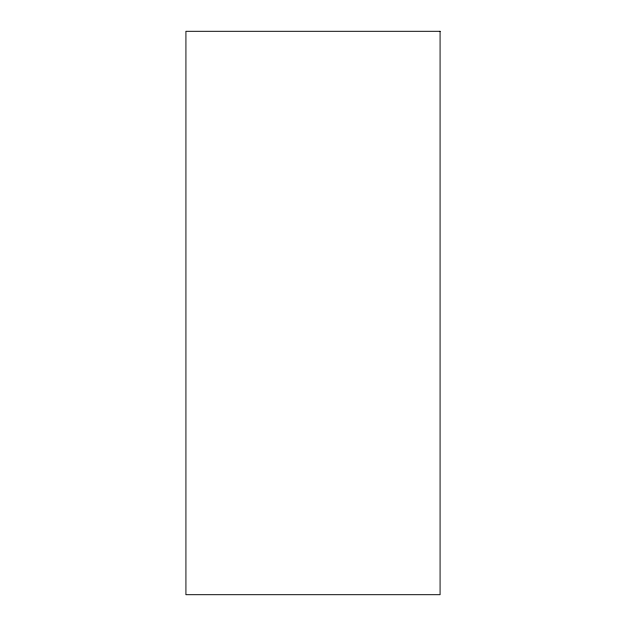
<?xml version="1.0" encoding="UTF-8"?>
<svg xmlns="http://www.w3.org/2000/svg" width="626" height="626" viewBox="0 0 626 626"><rect width="100%" height="100%" fill="white"/><g stroke="black" fill="none" stroke-linecap="round" stroke-linejoin="round"><path stroke-width="0.94" d="M440.078 31.3L185.922 31.3L185.922 594.7L440.078 594.7L440.078 31.3"/></g></svg>
